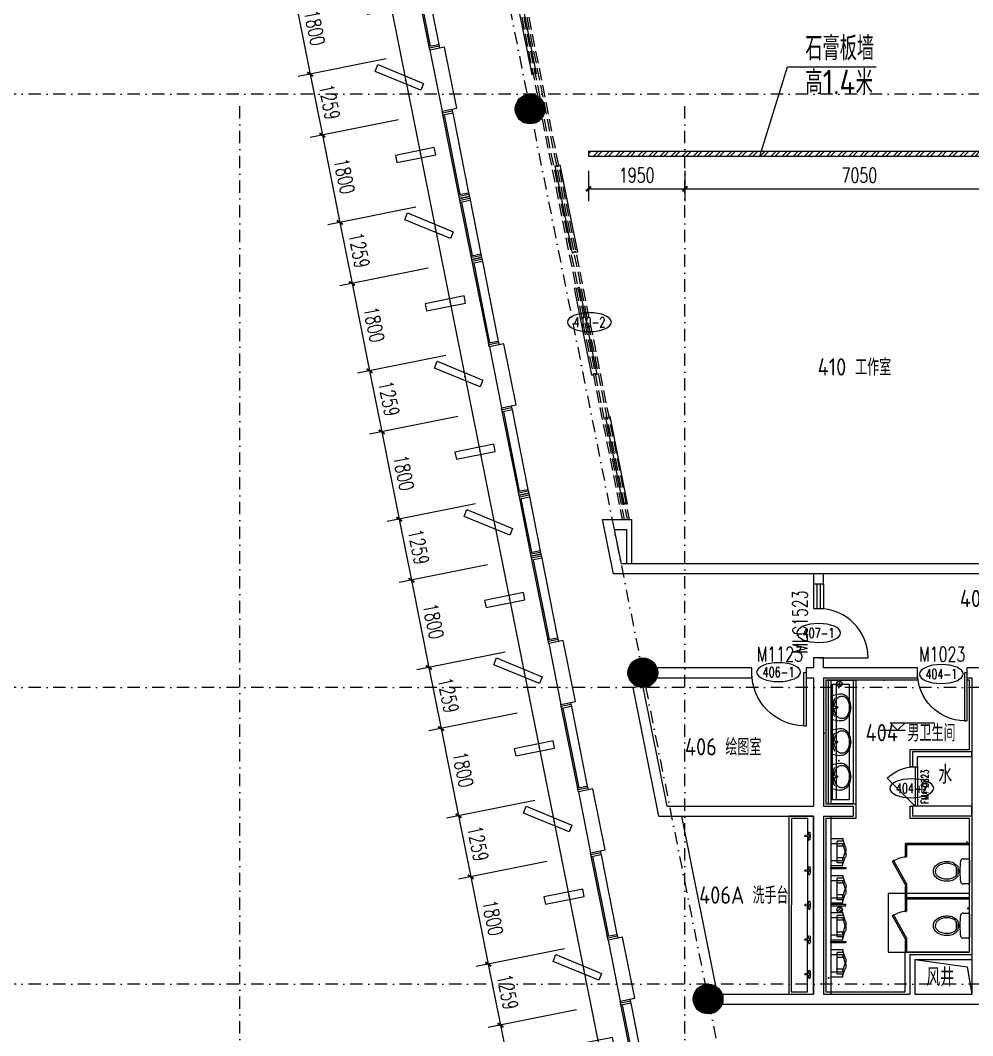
# Model space of a CAD drawing. Extents: x -354516 to 794396, y -401250 to -150594.
# Drawn here: x -324651 to -305401, y -357198 to -336662 of the extents above; entities that cross this region are included whole.
import ezdxf
from ezdxf.enums import TextEntityAlignment as Align
from ezdxf.xclip import XClip

# ---------------------------------------------------------------- set-up
doc = ezdxf.new("R2010")
doc.units = 0
doc.header["$LTSCALE"] = 1000
doc.header["$MEASUREMENT"] = 0
doc.header["$XCLIPFRAME"] = 2
for name, pattern in [('510I-01-Studio-plan-01$0$DASH', [0.35, 0.25, -0.1]), ('DASHDOT2', [0.5, 0.25, -0.125, 0, -0.125]), ('DOTE', [2.42, 2, -0.2, 0.02, -0.2])]:
    doc.linetypes.add(name, pattern=pattern)
for name, color, linetype in [('510p-01$0$Door No.', 252, 'Continuous'), ('an-furniture', 176, 'Continuous'), ('an-wall', 4, 'Continuous'), ('an-wndw', 2, 'Continuous'), ('an-wndw-mull-h', 2, 'Continuous'), ('COLUMN', 2, 'Continuous'), ('DIM_ELEV', 3, 'Continuous'), ('DIM_LEAD', 3, 'Continuous'), ('DOOR_FIRE', 4, 'Continuous'), ('DOOR_FIRE_TEXT', 7, 'Continuous'), ('DOTE', 251, 'DOTE'), ('PIPE', 3, 'Continuous'), ('PUB_DIM', 3, 'Continuous'), ('PUB_HATCH', 8, 'Continuous'), ('S_SURFACE', 6, 'Continuous'), ('SEE', 5, 'Continuous'), ('STAIR', 250, 'Continuous'), ('text', 7, 'Continuous'), ('WALL', 2, 'Continuous'), ('WALL-MOVE', 6, 'Continuous'), ('WINDOW', 4, 'Continuous'), ('WINDOW_TEXT', 7, 'Continuous'), ('墙体', 7, 'Continuous'), ('房间名字和编号', 252, 'Continuous'), ('灰色砖墙', 80, 'Continuous'), ('石膏墙体', 31, 'Continuous')]:
    doc.layers.add(name, color=color, linetype=linetype)
doc.layers.add('an-wc', color=253, linetype='Continuous', lineweight=25)
doc.styles.add('510p-04$0$_TCH_WINDOW', font='SIMPLEX', dxfattribs={"bigfont": 'GBCBIG'})
doc.styles.add('_TCH_DIM_T3', font='SIMPLEX', dxfattribs={"width": 0.705882, "bigfont": 'GBCBIG'})
doc.styles.add('_TCH_WINDOW', font='SIMPLEX', dxfattribs={"bigfont": 'GBCBIG'})
doc.styles.add('HT', font='romant.shx', dxfattribs={"width": 0.8, "bigfont": 'tjhts.shx'})
doc.styles.get("Standard").update_dxf_attribs({"font": 'gbenor.shx', "bigfont": 'gbcbig.shx'})
doc.dimstyles.new('_TCH_ARCH&&100', dxfattribs={"dimtxt": 297.5, "dimasz": 100, "dimexe": 250, "dimexo": 300, "dimgap": 126.25, "dimtad": 1, "dimdec": 0, "dimzin": 0, "dimdsep": 46, "dimtxsty": '_TCH_DIM_T3', "dimblk": 'ARCHTICK', "dimcen": 0.09, "dimclrt": 7, "dimazin": 2, "dimtfac": 1, "dimtdec": 0, "dimtix": 1, "dimtmove": 2, "dimatfit": 3, "dimfxl": 0, "dimtolj": 1, "dimtzin": 0, "dimarcsym": 0})

# ---------------------------------------------------------------- blocks, each defined once
blk = doc.blocks.new('A$C037F382F')
at = {"layer": 'an-wc'}
for p, q in [((-243, 17), (-273, 173)), ((216, 0), (-216, 0)), ((-79, 49), (-79, 29)), ((-22, 49), (-11, 121)), ((22, 49), (11, 121)), ((79, 49), (79, 29)), ((243, 17), (272, 173))]:
    blk.add_line(p, q, dxfattribs=at)
for centre, major_axis, start_param, end_param in [((0, 200), (275, 0), -0.135622, 3.277215), ((-27, 221), (200, 0), 2.725595, 3.141593), ((-27, 221), (200, 0), 3.141593, 3.55759), ((-14, 216), (215, 0), 2.324001, 2.725595), ((-6, 210), (227, 0), 1.941234, 2.324001), ((0, 200), (242, 0), 1.570796, 1.941234), ((0, 200), (242, 0), 1.200359, 1.570796), ((5, 210), (227, 0), 0.817592, 1.200359), ((14, 216), (215, 0), 0.415998, 0.817592), ((27, 221), (200, 0), 0, 0.415998), ((27, 221), (200, 0), -0.415998, 0), ((-216, 20), (27.5, 0), 3.277215, 4.712389), ((-14, 225), (215, 0), 3.55759, 3.959185), ((142, 248), (397, 0), 3.737677, 3.75941), ((-6, 218), (258, 0), 3.959185, 4.341951), ((-6, 232), (227, 0), 3.959185, 4.341951), ((0, 228), (273, 0), 4.341951, 4.419347), ((0, 242), (242, 0), 4.341951, 4.629594), ((0, -197), (348, 0), 1.631074, 1.799403), ((0, 275), (348, 0), 4.483782, 4.712389), ((0, 49), (22, 0), 3.141593, 6.283185), ((0, 121), (11, 0), -0.000069, 3.141524), ((0, 275), (348, 0), -1.570796, -1.342189), ((0, 242), (242, 0), -1.488001, -1.200359), ((0, -197), (348, 0), 1.342189, 1.510519), ((0, 228), (273, 0), -1.277754, -1.200359), ((5, 232), (227, 0), -1.200359, -0.817592), ((5, 218), (258, 0), -1.200359, -0.817592), ((14, 225), (215, 0), -0.817592, -0.415998), ((-142, 248), (397, 0), -0.617817, -0.596084), ((216, 20), (27.5, 0), 4.712389, 6.147563)]:
    blk.add_ellipse(centre, major_axis=major_axis, ratio=0.727273, start_param=start_param, end_param=end_param, dxfattribs=at)
blk = doc.blocks.new('A$C297B222E')
at = {"layer": 'an-wc'}
for p, q in [((-450, 0), (-450, 240)), ((-450, 240), (-394, 240)), ((-422, 240), (-278, 291)), ((-394, 240), (-394, 124)), ((-28, 240), (-172, 291)), ((-56, 240), (-56, 124)), ((0, 240), (-56, 240)), ((0, 0), (0, 240)), ((0, 0), (-450, 0)), ((-394, 124), (-56, 124))]:
    blk.add_line(p, q, dxfattribs=at)
blk.add_ellipse((-225, 225), major_axis=(-113, 0), ratio=0.666667, start_param=4.220783, end_param=5.203995, dxfattribs=at)
blk = doc.blocks.new('A$C13E12EBE')
at = {"layer": 'an-wc'}
for p, q in [((-15, 77), (-35, 73)), ((-4, 22), (69, 25)), ((4, -22), (73, 3)), ((16, -77), (-5, -81))]:
    blk.add_line(p, q, dxfattribs=at)
for centre, major_axis, start_param, end_param in [((221, 44), (68, -341), 4.483782, 4.712389), ((0, 0), (4.3, -21.6), 3.141593, 6.283185), ((-241, -48), (68, -341), 1.631074, 1.799403), ((71, 14), (2.2, -10.8), -0.000069, 3.141524), ((221, 44), (68, -341), -1.570796, -1.342189), ((-241, -48), (68, -341), 1.342189, 1.510519)]:
    blk.add_ellipse(centre, major_axis=major_axis, ratio=0.727273, start_param=start_param, end_param=end_param, dxfattribs=at)
blk = doc.blocks.new('GRID')
at = {"layer": '墙体', "color": 250, "linetype": 'DASHDOT2', "lineweight": -3}
for p, q in [((6675.2, 78432), (23393.5, -5159.7)), ((107436.4, 30586.5), (-19063.6, 30586.5)), ((10436.4, -11413.5), (10436.4, 30586.5)), ((19436.4, -11413.5), (19436.4, 30586.5)), ((107436.4, 18586.5), (-19063.6, 18586.5)), ((107436.4, 12586.5), (-19063.6, 12586.5))]:
    blk.add_line(p, q, dxfattribs=at)
blk = doc.blocks.new('A$C4BD07983')
at = {"layer": 'an-wndw-mull-h'}
blk.add_line((0, 0), (0, 200), dxfattribs=at)
blk.add_lwpolyline([(40, 200), (-40, 200), (-40, 0), (40, 0)], close=True, dxfattribs=at)
blk = doc.blocks.new('UBB side window')
at = {"layer": 'SEE'}
blk.add_lwpolyline([(498339312, 3089844226), (498338991, 3089842617)], dxfattribs=at)
at = {"layer": 'WINDOW'}
for points in [[(498339158, 3089842584), (498339479, 3089844192)], [(498339171, 3089842500), (498339524, 3089844265)]]:
    blk.add_lwpolyline(points, dxfattribs=at)
at = {"rotation": 258.6900676666284}
for p in [(498339320, 3089844265), (498338983, 3089842578)]:
    blk.add_blockref('A$C4BD07983', p, dxfattribs=at)
blk = doc.blocks.new('UBB Side Wall Model')
at = {"layer": 'an-wall'}
for points in [[(498339594, 3089843082), (498339623, 3089843230), (498340408, 3089843073), (498340378, 3089842926), (498339594, 3089843082)], [(498340222, 3089841771), (498340165, 3089841910), (498339241, 3089841529), (498339298, 3089841390), (498340222, 3089841771)], [(498338994, 3089840082), (498339023, 3089840230), (498339808, 3089840073), (498339778, 3089839926), (498338994, 3089840082)], [(498339622, 3089838771), (498339565, 3089838910), (498338641, 3089838529), (498338698, 3089838390), (498339622, 3089838771)]]:
    blk.add_lwpolyline(points, dxfattribs=at)
for points in [[(498339111, 3089842200), (498338864, 3089840965), (498338570, 3089841024), (498338817, 3089842259)], [(498338511, 3089839200), (498338264, 3089837965), (498337970, 3089838024), (498338217, 3089839259)]]:
    blk.add_lwpolyline(points, close=True, dxfattribs=at)
blk.add_point((498339903, 3089843097), dxfattribs=at)
at = {"layer": 'an-wndw'}
for p in [(498339603, 3089841597), (498339303, 3089840097), (498339003, 3089838597)]:
    blk.add_point(p, dxfattribs=at)
for p in [(-60, -300), (-660, -3300)]:
    blk.add_blockref('UBB side window', p, dxfattribs=at)
blk = doc.blocks.new('ubb glaz 2')
at = {"layer": 'an-wall'}
for points in [[(498274741, 3089861082), (498274712, 3089861230), (498273927, 3089861073), (498273957, 3089860926), (498274741, 3089861082)], [(498274113, 3089859771), (498274170, 3089859910), (498275094, 3089859529), (498275037, 3089859390), (498274113, 3089859771)], [(498275341, 3089858082), (498275312, 3089858230), (498274527, 3089858073), (498274557, 3089857926), (498275341, 3089858082)], [(498274713, 3089856771), (498274770, 3089856910), (498275694, 3089856529), (498275637, 3089856390), (498274713, 3089856771)]]:
    blk.add_lwpolyline(points, dxfattribs=at)
blk.add_lwpolyline([(498275824, 3089857200), (498276071, 3089855965), (498276365, 3089856024), (498276118, 3089857259)], close=True, dxfattribs=at)
blk.add_point((498274432, 3089861097), dxfattribs=at)
at = {"layer": 'an-wndw'}
for points in [[(498275471, 3089858965), (498275224, 3089860200)], [(498275420, 3089860239), (498275667, 3089859004)], [(498275484, 3089859049), (498275269, 3089860127)]]:
    blk.add_lwpolyline(points, dxfattribs=at)
for p in [(498274732, 3089859597), (498275032, 3089858097), (498275332, 3089856597)]:
    blk.add_point(p, dxfattribs=at)
at = {"layer": 'an-wndw', "xscale": -1}
for p in [(996614395, 17700), (996614995, 14700)]:
    blk.add_blockref('UBB side window', p, dxfattribs=at)
at = {"layer": 'an-wndw-mull-h', "xscale": -1, "rotation": 101.3099323333716}
for p in [(498275428, 3089860200), (498275659, 3089859043)]:
    blk.add_blockref('A$C4BD07983', p, dxfattribs=at)
blk = doc.blocks.new('A$C168904E7')
at = {"layer": 'an-furniture', "linetype": '510I-01-Studio-plan-01$0$DASH'}
for p, q in [((-396, 0), (4244, -23200)), ((-355, 0), (4285, -23200)), ((-294, 0), (4346, -23200)), ((-253, 0), (4387, -23200))]:
    blk.add_line(p, q, dxfattribs=at)
at = {"layer": 'WALL-MOVE'}
for points in [[(204, -2491), (175, -2497), (-178, -732), (-149, -726), (-145, -746), (-106, -738), (-109, -719), (-80, -713), (273, -2478), (244, -2484), (240, -2464), (200, -2472), (204, -2491)], [(821, -5047), (792, -5053), (439, -3288), (468, -3282), (472, -3301), (511, -3293), (507, -3274), (537, -3268), (890, -5033), (860, -5039), (856, -5019), (817, -5027), (821, -5047)], [(861, -5776), (832, -5782), (1185, -7547), (1214, -7541), (1210, -7521), (1250, -7514), (1254, -7533), (1283, -7527), (930, -5762), (901, -5768), (904, -5788), (865, -5796), (861, -5776)], [(1778, -10872), (1749, -10878), (1396, -9113), (1425, -9107), (1429, -9126), (1469, -9118), (1465, -9099), (1494, -9093), (1847, -10858), (1818, -10864), (1814, -10844), (1775, -10852), (1778, -10872)], [(2239, -12644), (2209, -12650), (1856, -10885), (1886, -10879), (1890, -10899), (1929, -10891), (1925, -10871), (1954, -10865), (2307, -12630), (2278, -12636), (2274, -12616), (2235, -12624), (2239, -12644)], [(2090, -12431), (2061, -12436), (2414, -14202), (2443, -14196), (2439, -14176), (2479, -14168), (2482, -14188), (2512, -14182), (2159, -12417), (2129, -12423), (2133, -12442), (2094, -12450), (2090, -12431)], [(3267, -17804), (3238, -17810), (2885, -16045), (2914, -16039), (2918, -16059), (2957, -16051), (2953, -16031), (2983, -16026), (3336, -17791), (3306, -17797), (3302, -17777), (3263, -17785), (3267, -17804)], [(3660, -20278), (3630, -20284), (3277, -18519), (3307, -18513), (3311, -18532), (3350, -18525), (3346, -18505), (3375, -18499), (3728, -20264), (3699, -20270), (3695, -20250), (3656, -20258), (3660, -20278)], [(3932, -21128), (3902, -21134), (4255, -22899), (4285, -22893), (4281, -22874), (4320, -22866), (4324, -22885), (4353, -22880), (4000, -21115), (3971, -21120), (3975, -21140), (3936, -21148), (3932, -21128)]]:
    blk.add_lwpolyline(points, dxfattribs=at)
blk = doc.blocks.new('_ArchTick')
at = {"color": 0, "linetype": 'ByBlock', "const_width": 0.4}
blk.add_lwpolyline([(-0.5, -0.5), (0.5, 0.5)], dxfattribs=at)
blk = doc.blocks.new('*D584')
at = {"layer": 'Defpoints', "color": 0}
for p in [(-317312, -335619), (-316959, -337384), (-318793, -337751)]:
    blk.add_point(p, dxfattribs=at)
at = {"layer": 'PUB_DIM', "color": 0, "lineweight": -2}
for p, q in [((-317606, -335678), (-319391, -336035)), ((-319146, -335986), (-318793, -337751)), ((-317253, -337443), (-319038, -337800))]:
    blk.add_line(p, q, dxfattribs=at)
at = {"layer": 'PUB_DIM', "color": 0, "lineweight": -2, "xscale": 100, "yscale": 100, "zscale": 100}
for p, rotation in [((-319146, -335986), 101.3099324825793), ((-318793, -337751), 281.3099324825793)]:
    blk.add_blockref('_ArchTick', p, dxfattribs=dict(at, rotation=rotation))
at = {"layer": 'PUB_DIM', "color": 7, "insert": (-318700, -336814), "char_height": 297.5, "attachment_point": 5, "rotation": 281.3099, "style": '_TCH_DIM_T3'}
blk.add_mtext('\\A1;1800', dxfattribs=at)
blk = doc.blocks.new('*D585')
at = {"layer": 'Defpoints', "color": 0}
for p in [(-316959, -337384), (-316712, -338619), (-318546, -338986)]:
    blk.add_point(p, dxfattribs=at)
at = {"layer": 'PUB_DIM', "color": 0, "lineweight": -2}
for p, q in [((-317253, -337443), (-319038, -337800)), ((-318793, -337751), (-318546, -338986)), ((-317006, -338678), (-318791, -339035))]:
    blk.add_line(p, q, dxfattribs=at)
at = {"layer": 'PUB_DIM', "color": 0, "lineweight": -2, "xscale": 100, "yscale": 100, "zscale": 100}
for p, rotation in [((-318793, -337751), 101.3099324825747), ((-318546, -338986), 281.3099324825747)]:
    blk.add_blockref('_ArchTick', p, dxfattribs=dict(at, rotation=rotation))
at = {"layer": 'PUB_DIM', "color": 7, "insert": (-318400, -338314), "char_height": 297.5, "attachment_point": 5, "rotation": 281.3099, "style": '_TCH_DIM_T3'}
blk.add_mtext('\\A1;1259', dxfattribs=at)
blk = doc.blocks.new('*D586')
at = {"layer": 'Defpoints', "color": 0}
for p in [(-316712, -338619), (-316359, -340384), (-318193, -340751)]:
    blk.add_point(p, dxfattribs=at)
at = {"layer": 'PUB_DIM', "color": 0, "lineweight": -2}
for p, q in [((-317006, -338678), (-318791, -339035)), ((-318546, -338986), (-318193, -340751)), ((-316653, -340443), (-318438, -340800))]:
    blk.add_line(p, q, dxfattribs=at)
at = {"layer": 'PUB_DIM', "color": 0, "lineweight": -2, "xscale": 100, "yscale": 100, "zscale": 100}
for p, rotation in [((-318546, -338986), 101.3099324825786), ((-318193, -340751), 281.3099324825786)]:
    blk.add_blockref('_ArchTick', p, dxfattribs=dict(at, rotation=rotation))
at = {"layer": 'PUB_DIM', "color": 7, "insert": (-318100, -339814), "char_height": 297.5, "attachment_point": 5, "rotation": 281.3099, "style": '_TCH_DIM_T3'}
blk.add_mtext('\\A1;1800', dxfattribs=at)
blk = doc.blocks.new('*D587')
at = {"layer": 'Defpoints', "color": 0}
for p in [(-316359, -340384), (-316112, -341619), (-317946, -341986)]:
    blk.add_point(p, dxfattribs=at)
at = {"layer": 'PUB_DIM', "color": 0, "lineweight": -2}
for p, q in [((-316653, -340443), (-318438, -340800)), ((-318193, -340751), (-317946, -341986)), ((-316406, -341678), (-318191, -342035))]:
    blk.add_line(p, q, dxfattribs=at)
at = {"layer": 'PUB_DIM', "color": 0, "lineweight": -2, "xscale": 100, "yscale": 100, "zscale": 100}
for p, rotation in [((-318193, -340751), 101.3099324825768), ((-317946, -341986), 281.3099324825769)]:
    blk.add_blockref('_ArchTick', p, dxfattribs=dict(at, rotation=rotation))
at = {"layer": 'PUB_DIM', "color": 7, "insert": (-317800, -341314), "char_height": 297.5, "attachment_point": 5, "rotation": 281.3099, "style": '_TCH_DIM_T3'}
blk.add_mtext('\\A1;1259', dxfattribs=at)
blk = doc.blocks.new('*D588')
at = {"layer": 'Defpoints', "color": 0}
for p in [(-316112, -341619), (-315759, -343384), (-317593, -343751)]:
    blk.add_point(p, dxfattribs=at)
at = {"layer": 'PUB_DIM', "color": 0, "lineweight": -2}
for p, q in [((-316406, -341678), (-318191, -342035)), ((-317946, -341986), (-317593, -343751)), ((-316053, -343443), (-317838, -343800))]:
    blk.add_line(p, q, dxfattribs=at)
at = {"layer": 'PUB_DIM', "color": 0, "lineweight": -2, "xscale": 100, "yscale": 100, "zscale": 100}
for p, rotation in [((-317946, -341986), 101.3099324825793), ((-317593, -343751), 281.3099324825793)]:
    blk.add_blockref('_ArchTick', p, dxfattribs=dict(at, rotation=rotation))
at = {"layer": 'PUB_DIM', "color": 7, "insert": (-317500, -342814), "char_height": 297.5, "attachment_point": 5, "rotation": 281.3099, "style": '_TCH_DIM_T3'}
blk.add_mtext('\\A1;1800', dxfattribs=at)
blk = doc.blocks.new('*D589')
at = {"layer": 'Defpoints', "color": 0}
for p in [(-315759, -343384), (-315512, -344619), (-317346, -344986)]:
    blk.add_point(p, dxfattribs=at)
at = {"layer": 'PUB_DIM', "color": 0, "lineweight": -2}
for p, q in [((-316053, -343443), (-317838, -343800)), ((-317593, -343751), (-317346, -344986)), ((-315806, -344678), (-317591, -345035))]:
    blk.add_line(p, q, dxfattribs=at)
at = {"layer": 'PUB_DIM', "color": 0, "lineweight": -2, "xscale": 100, "yscale": 100, "zscale": 100}
for p, rotation in [((-317593, -343751), 101.3099324825778), ((-317346, -344986), 281.3099324825778)]:
    blk.add_blockref('_ArchTick', p, dxfattribs=dict(at, rotation=rotation))
at = {"layer": 'PUB_DIM', "color": 7, "insert": (-317200, -344314), "char_height": 297.5, "attachment_point": 5, "rotation": 281.3099, "style": '_TCH_DIM_T3'}
blk.add_mtext('\\A1;1259', dxfattribs=at)
blk = doc.blocks.new('*D590')
at = {"layer": 'Defpoints', "color": 0}
for p in [(-315512, -344619), (-315159, -346384), (-316993, -346751)]:
    blk.add_point(p, dxfattribs=at)
at = {"layer": 'PUB_DIM', "color": 0, "lineweight": -2}
for p, q in [((-315806, -344678), (-317591, -345035)), ((-317346, -344986), (-316993, -346751)), ((-315453, -346443), (-317238, -346800))]:
    blk.add_line(p, q, dxfattribs=at)
at = {"layer": 'PUB_DIM', "color": 0, "lineweight": -2, "xscale": 100, "yscale": 100, "zscale": 100}
for p, rotation in [((-317346, -344986), 101.3099324825778), ((-316993, -346751), 281.3099324825778)]:
    blk.add_blockref('_ArchTick', p, dxfattribs=dict(at, rotation=rotation))
at = {"layer": 'PUB_DIM', "color": 7, "insert": (-316900, -345814), "char_height": 297.5, "attachment_point": 5, "rotation": 281.3099, "style": '_TCH_DIM_T3'}
blk.add_mtext('\\A1;1800', dxfattribs=at)
blk = doc.blocks.new('*D591')
at = {"layer": 'Defpoints', "color": 0}
for p in [(-315159, -346384), (-314912, -347619), (-316746, -347986)]:
    blk.add_point(p, dxfattribs=at)
at = {"layer": 'PUB_DIM', "color": 0, "lineweight": -2}
for p, q in [((-315453, -346443), (-317238, -346800)), ((-316993, -346751), (-316746, -347986)), ((-315206, -347678), (-316991, -348035))]:
    blk.add_line(p, q, dxfattribs=at)
at = {"layer": 'PUB_DIM', "color": 0, "lineweight": -2, "xscale": 100, "yscale": 100, "zscale": 100}
for p, rotation in [((-316993, -346751), 101.3099324825778), ((-316746, -347986), 281.3099324825778)]:
    blk.add_blockref('_ArchTick', p, dxfattribs=dict(at, rotation=rotation))
at = {"layer": 'PUB_DIM', "color": 7, "insert": (-316600, -347314), "char_height": 297.5, "attachment_point": 5, "rotation": 281.3099, "style": '_TCH_DIM_T3'}
blk.add_mtext('\\A1;1259', dxfattribs=at)
blk = doc.blocks.new('*D592')
at = {"layer": 'Defpoints', "color": 0}
for p in [(-314912, -347619), (-314559, -349384), (-316393, -349751)]:
    blk.add_point(p, dxfattribs=at)
at = {"layer": 'PUB_DIM', "color": 0, "lineweight": -2}
for p, q in [((-315206, -347678), (-316991, -348035)), ((-316746, -347986), (-316393, -349751)), ((-314853, -349443), (-316638, -349800))]:
    blk.add_line(p, q, dxfattribs=at)
at = {"layer": 'PUB_DIM', "color": 0, "lineweight": -2, "xscale": 100, "yscale": 100, "zscale": 100}
for p, rotation in [((-316746, -347986), 101.3099324825771), ((-316393, -349751), 281.3099324825771)]:
    blk.add_blockref('_ArchTick', p, dxfattribs=dict(at, rotation=rotation))
at = {"layer": 'PUB_DIM', "color": 7, "insert": (-316300, -348814), "char_height": 297.5, "attachment_point": 5, "rotation": 281.3099, "style": '_TCH_DIM_T3'}
blk.add_mtext('\\A1;1800', dxfattribs=at)
blk = doc.blocks.new('*D593')
at = {"layer": 'Defpoints', "color": 0}
for p in [(-314559, -349384), (-314312, -350619), (-316146, -350986)]:
    blk.add_point(p, dxfattribs=at)
at = {"layer": 'PUB_DIM', "color": 0, "lineweight": -2}
for p, q in [((-314853, -349443), (-316638, -349800)), ((-316393, -349751), (-316146, -350986)), ((-314606, -350678), (-316391, -351035))]:
    blk.add_line(p, q, dxfattribs=at)
at = {"layer": 'PUB_DIM', "color": 0, "lineweight": -2, "xscale": 100, "yscale": 100, "zscale": 100}
for p, rotation in [((-316393, -349751), 101.3099324825794), ((-316146, -350986), 281.3099324825794)]:
    blk.add_blockref('_ArchTick', p, dxfattribs=dict(at, rotation=rotation))
at = {"layer": 'PUB_DIM', "color": 7, "insert": (-316000, -350314), "char_height": 297.5, "attachment_point": 5, "rotation": 281.3099, "style": '_TCH_DIM_T3'}
blk.add_mtext('\\A1;1259', dxfattribs=at)
blk = doc.blocks.new('*D594')
at = {"layer": 'Defpoints', "color": 0}
for p in [(-314312, -350619), (-313959, -352384), (-315793, -352751)]:
    blk.add_point(p, dxfattribs=at)
at = {"layer": 'PUB_DIM', "color": 0, "lineweight": -2}
for p, q in [((-314606, -350678), (-316391, -351035)), ((-316146, -350986), (-315793, -352751)), ((-314253, -352443), (-316038, -352800))]:
    blk.add_line(p, q, dxfattribs=at)
at = {"layer": 'PUB_DIM', "color": 0, "lineweight": -2, "xscale": 100, "yscale": 100, "zscale": 100}
for p, rotation in [((-316146, -350986), 101.3099324825775), ((-315793, -352751), 281.3099324825774)]:
    blk.add_blockref('_ArchTick', p, dxfattribs=dict(at, rotation=rotation))
at = {"layer": 'PUB_DIM', "color": 7, "insert": (-315700, -351814), "char_height": 297.5, "attachment_point": 5, "rotation": 281.3099, "style": '_TCH_DIM_T3'}
blk.add_mtext('\\A1;1800', dxfattribs=at)
blk = doc.blocks.new('*D595')
at = {"layer": 'Defpoints', "color": 0}
for p in [(-313959, -352384), (-313712, -353619), (-315546, -353986)]:
    blk.add_point(p, dxfattribs=at)
at = {"layer": 'PUB_DIM', "color": 0, "lineweight": -2}
for p, q in [((-314253, -352443), (-316038, -352800)), ((-315793, -352751), (-315546, -353986)), ((-314006, -353678), (-315791, -354035))]:
    blk.add_line(p, q, dxfattribs=at)
at = {"layer": 'PUB_DIM', "color": 0, "lineweight": -2, "xscale": 100, "yscale": 100, "zscale": 100}
for p, rotation in [((-315793, -352751), 101.3099324825789), ((-315546, -353986), 281.3099324825789)]:
    blk.add_blockref('_ArchTick', p, dxfattribs=dict(at, rotation=rotation))
at = {"layer": 'PUB_DIM', "color": 7, "insert": (-315400, -353314), "char_height": 297.5, "attachment_point": 5, "rotation": 281.3099, "style": '_TCH_DIM_T3'}
blk.add_mtext('\\A1;1259', dxfattribs=at)
blk = doc.blocks.new('*D596')
at = {"layer": 'Defpoints', "color": 0}
for p in [(-313712, -353619), (-313359, -355384), (-315193, -355751)]:
    blk.add_point(p, dxfattribs=at)
at = {"layer": 'PUB_DIM', "color": 0, "lineweight": -2}
for p, q in [((-314006, -353678), (-315791, -354035)), ((-315546, -353986), (-315193, -355751)), ((-313653, -355443), (-315438, -355800))]:
    blk.add_line(p, q, dxfattribs=at)
at = {"layer": 'PUB_DIM', "color": 0, "lineweight": -2, "xscale": 100, "yscale": 100, "zscale": 100}
for p, rotation in [((-315546, -353986), 101.3099324825768), ((-315193, -355751), 281.3099324825768)]:
    blk.add_blockref('_ArchTick', p, dxfattribs=dict(at, rotation=rotation))
at = {"layer": 'PUB_DIM', "color": 7, "insert": (-315100, -354814), "char_height": 297.5, "attachment_point": 5, "rotation": 281.3099, "style": '_TCH_DIM_T3'}
blk.add_mtext('\\A1;1800', dxfattribs=at)
blk = doc.blocks.new('*D597')
at = {"layer": 'Defpoints', "color": 0}
for p in [(-313359, -355384), (-313112, -356619), (-314946, -356986)]:
    blk.add_point(p, dxfattribs=at)
at = {"layer": 'PUB_DIM', "color": 0, "lineweight": -2}
for p, q in [((-313653, -355443), (-315438, -355800)), ((-315193, -355751), (-314946, -356986)), ((-313406, -356678), (-315191, -357035))]:
    blk.add_line(p, q, dxfattribs=at)
at = {"layer": 'PUB_DIM', "color": 0, "lineweight": -2, "xscale": 100, "yscale": 100, "zscale": 100}
for p, rotation in [((-315193, -355751), 101.3099324825778), ((-314946, -356986), 281.3099324825778)]:
    blk.add_blockref('_ArchTick', p, dxfattribs=dict(at, rotation=rotation))
at = {"layer": 'PUB_DIM', "color": 7, "insert": (-314800, -356314), "char_height": 297.5, "attachment_point": 5, "rotation": 281.3099, "style": '_TCH_DIM_T3'}
blk.add_mtext('\\A1;1259', dxfattribs=at)
blk = doc.blocks.new('*D598')
at = {"layer": 'Defpoints', "color": 0}
for p in [(-313112, -356619), (-312759, -358384), (-314593, -358751)]:
    blk.add_point(p, dxfattribs=at)
at = {"layer": 'PUB_DIM', "color": 0, "lineweight": -2}
for p, q in [((-313406, -356678), (-315191, -357035)), ((-314946, -356986), (-314593, -358751)), ((-313053, -358443), (-314838, -358800))]:
    blk.add_line(p, q, dxfattribs=at)
at = {"layer": 'PUB_DIM', "color": 0, "lineweight": -2, "xscale": 100, "yscale": 100, "zscale": 100}
for p, rotation in [((-314946, -356986), 101.3099324825793), ((-314593, -358751), 281.3099324825793)]:
    blk.add_blockref('_ArchTick', p, dxfattribs=dict(at, rotation=rotation))
at = {"layer": 'PUB_DIM', "color": 7, "insert": (-314500, -357814), "char_height": 297.5, "attachment_point": 5, "rotation": 281.3099, "style": '_TCH_DIM_T3'}
blk.add_mtext('\\A1;1800', dxfattribs=at)
blk = doc.blocks.new('$DorLib2D$00000001')
for p, q in [((0.45, 0.975), (0.5, 0.975)), ((0.45, 0), (0.45, 0.975)), ((0.5, 0), (0.5, 0.975)), ((0.5, 0), (0.45, 0))]:
    blk.add_line(p, q)
at = {"lineweight": 13}
blk.add_arc((0.475, 0), 0.975, 91.4693, 180, dxfattribs=at)
blk = doc.blocks.new('_YZH')
at = {"color": 255}
blk.add_circle((0, 0), 0.5, dxfattribs=at)
at = {"layer": 'PUB_HATCH', "color": 250, "const_width": 0.5}
blk.add_lwpolyline([(-0.25, 0, 1), (0.25, 0, 1)], format="xyb", close=True, dxfattribs=at)
blk = doc.blocks.new('510p-04$0$Door_Tag')
at = {"extrusion": (0, 0, -1)}
blk.add_ellipse((0, 0), major_axis=(443, 1), ratio=0.431859, dxfattribs=at)
at = {"style": '510p-04$0$_TCH_WINDOW', "width": 0.705882}
blk.add_attdef('DOOR_TAG', text='', height=200, dxfattribs=at).set_placement((0, 0), align=Align.MIDDLE_CENTER)
blk = doc.blocks.new('F8D958FG9FF')
at = {"layer": '房间名字和编号'}
for s, height, p in [('410', 350, (-103445, -390867)), ('工作室', 337.6, (-102687, -390867)), ('407', 350, (-100571, -395551)), ('404', 350, (-102476, -398265)), ('男卫生间', 337.6, (-101631, -398265)), ('406', 350, (-106127, -398550)), ('绘图室', 337.6, (-105310, -398550)), ('406A', 350, (-105841, -401549)), ('洗手台', 337.6, (-104762, -401549))]:
    blk.add_text(s, height=height, dxfattribs=at).set_placement(p)
blk = doc.blocks.new('*D495')
at = {"layer": 'Defpoints', "color": 0}
for p in [(-313166, -339408), (-311216, -339408), (-311216, -340071)]:
    blk.add_point(p, dxfattribs=at)
at = {"layer": 'PUB_DIM', "color": 0, "lineweight": -2}
for p, q in [((-313166, -339708), (-313166, -340321)), ((-311216, -339708), (-311216, -340321)), ((-313166, -340071), (-311216, -340071))]:
    blk.add_line(p, q, dxfattribs=at)
at = {"layer": 'PUB_DIM', "color": 0, "lineweight": -2, "xscale": 100, "yscale": 100, "zscale": 100, "rotation": 180}
blk.add_blockref('_ArchTick', (-313166, -340071), dxfattribs=at)
at = {"layer": 'PUB_DIM', "color": 0, "lineweight": -2, "xscale": 100, "yscale": 100, "zscale": 100}
blk.add_blockref('_ArchTick', (-311216, -340071), dxfattribs=at)
at = {"layer": 'PUB_DIM', "color": 7, "insert": (-312191, -339796), "char_height": 297.5, "attachment_point": 5, "style": '_TCH_DIM_T3'}
blk.add_mtext('\\A1;1950', dxfattribs=at)
blk = doc.blocks.new('*D496')
at = {"layer": 'Defpoints', "color": 0}
for p in [(-311216, -339408), (-304166, -339408), (-304166, -340071)]:
    blk.add_point(p, dxfattribs=at)
at = {"layer": 'PUB_DIM', "color": 0, "lineweight": -2}
for p, q in [((-311216, -339708), (-311216, -340321)), ((-304166, -339708), (-304166, -340321)), ((-311216, -340071), (-304166, -340071))]:
    blk.add_line(p, q, dxfattribs=at)
at = {"layer": 'PUB_DIM', "color": 0, "lineweight": -2, "xscale": 100, "yscale": 100, "zscale": 100, "rotation": 180}
blk.add_blockref('_ArchTick', (-311216, -340071), dxfattribs=at)
at = {"layer": 'PUB_DIM', "color": 0, "lineweight": -2, "xscale": 100, "yscale": 100, "zscale": 100}
blk.add_blockref('_ArchTick', (-304166, -340071), dxfattribs=at)
at = {"layer": 'PUB_DIM', "color": 7, "insert": (-307691, -339796), "char_height": 297.5, "attachment_point": 5, "style": '_TCH_DIM_T3'}
blk.add_mtext('\\A1;7050', dxfattribs=at)
blk = doc.blocks.new('$DorLib2D$00000114')
at = {"color": 0}
blk.add_line((0.5, 0), (-0.207, 0.707), dxfattribs=at)
blk.add_arc((0.5, 0), 1, 135, 180, dxfattribs=at)
blk = doc.blocks.new('A$C28FC4F9F')
at = {"layer": 'an-wc'}
for p, q in [((-1030, 0), (-1030, -1300)), ((-1000, 0), (-1000, -1270)), ((-697, 0), (-233, 0)), ((-719, -127), (-719, -22)), ((-492, -214), (-492, -195)), ((-438, -195), (-438, -214)), ((-211, -22), (-211, -127)), ((70, 0), (70, -1270)), ((100, 0), (100, -1300)), ((-560, -233), (-367, -233)), ((-545, -270), (-385, -270)), ((-503, -214), (-492, -214)), ((-503, -233), (-503, -214)), ((-438, -214), (-492, -214)), ((-438, -214), (-427, -214)), ((-427, -214), (-427, -233)), ((-1030, -1300), (-765, -1300)), ((-1000, -1270), (-765, -1270)), ((-765, -1270), (-765, -1300)), ((-189, -1261), (-676, -1531)), ((-176, -1284), (-663, -1554)), ((-176, -1284), (-189, -1261)), ((-165, -1270), (70, -1270)), ((-165, -1270), (-165, -1300)), ((-165, -1300), (100, -1300)), ((-663, -1554), (-676, -1531))]:
    blk.add_line(p, q, dxfattribs=at)
for points in [[(-464, -729, -0.128381), (-537, -710, -0.106268), (-605, -650, -0.085065), (-648, -565, -0.074422), (-664, -459, -0.074422), (-648, -352, -0.093985), (-605, -278, -0.073872), (-560, -233, -0.130921)], [(-545, -270, 0.073654), (-575, -291, 0.085065), (-612, -364, 0.074422), (-626, -459, 0.074422), (-612, -554, 0.085065), (-575, -626, 0.106268), (-520, -675, 0.128381), (-466, -689, 0.131396)], [(-367, -233, -0.073872), (-322, -278, -0.093985), (-280, -352, -0.074422), (-264, -459, -0.074422), (-280, -565, -0.085065), (-322, -650, -0.106268), (-391, -710, -0.128381), (-464, -729, -0.130921)], [(-385, -270, -0.073654), (-355, -291, -0.085065), (-318, -364, -0.074422), (-304, -459, -0.074422), (-318, -554, -0.085065), (-355, -626, -0.106268), (-410, -675, -0.128381), (-464, -689, -0.131396)]]:
    blk.add_lwpolyline(points, format="xyb", dxfattribs=at)
for points in [[(-765, -1284), (-754, -1284), (-754, -1273), (-765, -1273)], [(-165, -1273), (-177, -1273), (-177, -1284), (-165, -1284)]]:
    blk.add_lwpolyline(points, dxfattribs=at)
for centre, radius, start, end in [((-697, -22), 21.6, 90, 180), ((-665, -127), 54, 180, 262.0681), ((-465, 1307), 1502, 262.0681, 268.9699), ((-465, 1307), 1502, 268.9699, 271.0301), ((-465, 1307), 1502, 271.0301, 277.9319), ((-265, -127), 54, 277.9319, 0), ((-233, -22), 21.6, 0, 90), ((-194, -1247), 560, 183.7719, 213.231)]:
    blk.add_arc(centre, radius, start, end, dxfattribs=at)
for points in [[(-1030, -30), (-1000, -30), (-1030, 0), (-1000, 0)], [(70, -30), (100, -30), (70, 0), (100, 0)], [(-1030, -1300), (-1000, -1300), (-1030, -1270), (-1000, -1270)], [(70, -1300), (100, -1300), (70, -1270), (100, -1270)]]:
    blk.add_trace(points, dxfattribs=at)
blk = doc.blocks.new('A$C5C3F4138')
at = {"layer": 'an-wc'}
for p, q in [((-79, -27), (-79, -7)), ((-22, -27), (-11, -99)), ((22, -27), (11, -99)), ((79, -27), (79, -7))]:
    blk.add_line(p, q, dxfattribs=at)
for centre, major_axis, start_param, end_param in [((0, -253), (-348, 0), 4.483782, 4.712389), ((0, -253), (-348, 0), -1.570796, -1.342189), ((0, 219), (-348, 0), 1.342189, 1.510519), ((0, -27), (-22, 0), 3.141593, 6.283185), ((0, -99), (-11, 0), -0.000069, 3.141524), ((0, 219), (-348, 0), 1.631074, 1.799403)]:
    blk.add_ellipse(centre, major_axis=major_axis, ratio=0.727273, start_param=start_param, end_param=end_param, dxfattribs=at)
blk = doc.blocks.new('DFHGKHJKJSSS')
at = {"layer": 'an-wc'}
for points in [[(-875, -637), (-875, 1863), (-375, 1863), (-375, -637)], [(-715, -557), (-715, 1783), (-455, 1783), (-455, -557)]]:
    blk.add_lwpolyline(points, close=True, dxfattribs=at)
blk.add_lwpolyline([(-715, -557), (-795, -557), (-795, 1783), (-715, 1783)], dxfattribs=at)
at = {"layer": 'an-wc', "rotation": 90}
for p in [(-795, 1313), (-795, 613), (-795, -87)]:
    blk.add_blockref('A$C5C3F4138', p, dxfattribs=at)

msp = doc.modelspace()

# ---------------------------------------------------------------- hatches: boundary and pattern name
at = {"layer": 'PIPE'}
h = msp.add_hatch(dxfattribs=at)
h.set_pattern_fill('ANSI31', color=256, scale=25)
h.set_pattern_definition([(45, (-301547.204, 108803.94), (-28.0633004, 28.0633004), [])])
edge = h.paths.add_edge_path()
edge.add_arc((-308093.7, -350082.1), 55, 0, 360)
h = msp.add_hatch(dxfattribs=at)
h.set_pattern_fill('ANSI31', color=256, scale=25)
h.set_pattern_definition([(45, (-301543.704, 104233.94), (-28.0633004, 28.0633004), [])])
edge = h.paths.add_edge_path()
edge.add_arc((-308090.2, -354652.1), 55, 0, 360)
at = {"layer": '灰色砖墙'}
h = msp.add_hatch(dxfattribs=at)
h.set_pattern_fill('STEEL', color=31, scale=100)
h.set_pattern_definition([(45, (-401867.86, 38234.91), (-112.2532, 112.2532), []), (45, (-401867.86, 38314.28), (-112.2532, 112.2532), [])])
h.paths.add_polyline_path([(-304166.1, -339308.1), (-304166.1, -339408.1), (-313166.1, -339408.1), (-313166.1, -339308.1)])

# ---------------------------------------------------------------- linework, layer by layer
at = {"layer": 'an-wc'}
for p, q in [((-308365.7, -350008.1), (-308365.7, -352508.1)), ((-308365.7, -350008.1), (-307765.7, -350008.1)), ((-308265.7, -350008.1), (-308265.7, -352508.1)), ((-307765.7, -350008.1), (-307765.7, -352508.1)), ((-308365.7, -352508.1), (-307765.7, -352508.1)), ((-308265.7, -352758.1), (-308265.7, -356358.1))]:
    msp.add_line(p, q, dxfattribs=at)
msp.add_lwpolyline([(-308615.7, -352758.1), (-309115.7, -352758.1), (-309116.9, -356358.1), (-308615.7, -356358.1), (-308615.7, -352758.1)], dxfattribs=at)
for points in [[(-308735.7, -352808.1), (-309065.7, -352808.1), (-309066.9, -356308.1), (-308736.9, -356308.1)], [(-308265.8, -353820.9), (-308265.8, -353795.9), (-307965.8, -353795.9), (-307965.8, -353820.9)], [(-308265.8, -354545.2), (-308265.8, -354570.2), (-307965.8, -354570.2), (-307965.8, -354545.2)], [(-308265.8, -355320.9), (-308265.8, -355295.9), (-307965.8, -355295.9), (-307965.8, -355320.9)]]:
    msp.add_lwpolyline(points, close=True, dxfattribs=at)
at = {"layer": 'DIM_ELEV'}
for p, q in [((-306917.6, -351021.5), (-307067.6, -350871.5)), ((-307067.6, -350871.5), (-306170.1, -350871.5)), ((-306917.6, -351021.5), (-306767.6, -350871.5)), ((-307267.6, -351021.5), (-306767.6, -351021.5))]:
    msp.add_line(p, q, dxfattribs=at)
at = {"layer": 'DIM_LEAD', "const_width": 20}
for points in [[(-307196.6, -350017.8, 1), (-307191.8, -349998.4, 1)], [(-307196.6, -350017.8, 1), (-307191.8, -349998.4, 1)], [(-308395.8, -351081.5, 1), (-308415.8, -351081.5, 1)], [(-308095.7, -351635.5, 1), (-308115.7, -351635.5, 1)], [(-305527.7, -353285, 1), (-305507.7, -353285, 1)], [(-305505.7, -354623.1, 1), (-305485.7, -354623.1, 1)], [(-308151.6, -355307.5, 1), (-308171.6, -355307.5, 1)], [(-308141.3, -355841.8, 1), (-308141.5, -355861.8, 1)], [(-308311.9, -356020.5, 1), (-308311.9, -356040.5, 1)]]:
    msp.add_lwpolyline(points, format="xyb", close=True, dxfattribs=at)
at = {"layer": 'DOOR_FIRE'}
msp.add_line((-306565.7, -351758.1), (-306565.7, -352558.1), dxfattribs=at)
at = {"layer": 'PIPE'}
for centre in [(-308093.7, -350082.1), (-308090.2, -354652.1)]:
    msp.add_circle(centre, 55, dxfattribs=at)
at = {"layer": 'S_SURFACE'}
for points in [[(-306515.7, -349958.1), (-306515.7, -350008.1), (-308365.7, -350008.1), (-308365.7, -352508.1), (-307765.7, -352508.1), (-307765.7, -352808.1), (-308365.7, -352808.1), (-308365.7, -356308.1), (-306765.7, -356308.1), (-306765.7, -355508.1), (-305465.7, -355508.1), (-305465.7, -352808.1), (-306665.7, -352808.1), (-306665.7, -352558.1), (-306615.7, -352558.1)], [(-306615.7, -351758.1), (-306665.7, -351758.1), (-306665.7, -351408), (-305465.7, -351408.1), (-305465.7, -350008.1), (-305515.7, -350008.1)]]:
    msp.add_lwpolyline(points, dxfattribs=at)
at = {"layer": 'SEE'}
msp.add_line((-323912.4, -302618.6), (-310935.5, -367502), dxfattribs=at)
at = {"layer": 'STAIR'}
msp.add_lwpolyline([(-306569.9, -355658.1), (-305511.3, -355805.5), (-305415.8, -356358.1)], dxfattribs=at)
at = {"layer": 'WALL'}
for p, q in [((-312883.8, -346758), (-312299.8, -346757.9)), ((-312663.7, -347858), (-312883.8, -346758)), ((-312299.8, -346757.9), (-312299.6, -347658)), ((-312639.8, -346957.9), (-312399.8, -346957.9)), ((-312499.8, -347658), (-312639.8, -346957.9)), ((-312399.8, -346957.9), (-312399.6, -347658.1)), ((-300780, -347658.1), (-312499.8, -347658)), ((-312456.8, -347858), (-312663.7, -347858)), ((-300536.1, -347858.1), (-312499.8, -347858)), ((-308615.7, -347858.1), (-308615.7, -348058.8)), ((-308415.7, -347858.1), (-308615.7, -347858.1)), ((-308415.7, -348058.8), (-308415.7, -347858.1)), ((-308615.7, -348058.8), (-308415.7, -348058.8)), ((-308415.7, -349558.8), (-308615.7, -349558.8)), ((-308615.7, -349558.8), (-308615.7, -349758.1)), ((-308415.7, -349758.1), (-308415.7, -349558.8)), ((-309865.7, -349758.1), (-311784.9, -349758.1)), ((-309865.7, -349958.1), (-309865.7, -349758.1)), ((-308615.7, -349758.1), (-308765.7, -349758.1)), ((-308765.7, -349758.1), (-308765.7, -349958.1)), ((-306515.7, -349758.1), (-308415.7, -349758.1)), ((-306515.7, -349958.1), (-306515.7, -349758.1)), ((-305215.7, -349758.1), (-305515.7, -349758.1)), ((-305515.7, -349758.1), (-305515.7, -349958.1)), ((-312263.3, -350155), (-312067.2, -350115.8)), ((-311578.8, -352558.1), (-312067.2, -350115.8)), ((-311784.9, -349958.1), (-309865.7, -349958.1)), ((-308765.7, -349958.1), (-308615.7, -349958.1)), ((-308615.7, -349958.1), (-308615.7, -352558.1)), ((-308415.7, -349958.1), (-308415.7, -352558.1)), ((-308415.7, -349958.1), (-306515.7, -349958.1)), ((-308415.7, -349958.1), (-308415.7, -352558.1)), ((-308415.7, -349958.1), (-306515.7, -349958.1)), ((-305515.7, -349958.1), (-305415.7, -349958.1)), ((-305515.7, -349958.1), (-305415.7, -349958.1)), ((-305415.7, -349958.1), (-305415.7, -356358.1)), ((-305415.7, -349958.1), (-305415.7, -355558.1)), ((-311742.7, -352758.1), (-312263.3, -350155)), ((-305415.7, -351458.1), (-306615.7, -351458.1)), ((-306615.7, -351458.1), (-306615.7, -351758.1)), ((-305415.7, -351558.1), (-306515.7, -351558.1)), ((-306515.7, -351758.1), (-306515.7, -351558.1)), ((-305415.7, -351558.1), (-305415.7, -351458.1)), ((-306615.7, -351758.1), (-306515.7, -351758.1)), ((-311578.8, -352558.1), (-308615.7, -352558.1)), ((-308415.7, -352558.1), (-307815.7, -352558.1)), ((-307815.7, -352558.1), (-307815.7, -352758.1)), ((-306515.7, -352558.1), (-306615.7, -352558.1)), ((-306615.7, -352558.1), (-306615.7, -352758.1)), ((-305415.7, -352558.1), (-306515.7, -352558.1)), ((-305415.7, -352758.1), (-305415.7, -352558.1)), ((-311742.7, -352758.1), (-308615.7, -352758.1)), ((-308615.7, -352758.1), (-308615.7, -356358)), ((-308415.7, -352758.1), (-308415.7, -356358.1)), ((-308415.7, -352758.1), (-307815.7, -352758.1)), ((-308415.7, -352758.1), (-308415.7, -356358.1)), ((-305415.7, -352758.1), (-306615.7, -352758.1)), ((-306669.9, -355558.1), (-305415.7, -355558.1)), ((-306669.9, -355558.1), (-306669.9, -356358.1)), ((-306569.9, -355658.1), (-305415.7, -355658.1)), ((-306569.9, -355658.1), (-306569.9, -356358.1)), ((-305415.7, -355658.1), (-305415.7, -356158.1)), ((-305415.7, -356158.1), (-305415.7, -356358.1)), ((-310465, -356358), (-308615.7, -356358)), ((-308415.7, -356358.1), (-306669.9, -356358.1)), ((-308415.7, -356358.1), (-306669.9, -356358.1)), ((-306569.9, -356358.1), (-305415.7, -356358.1)), ((-310465, -356558), (-308415.7, -356558)), ((-308415.7, -356558), (-308415.7, -356558.1)), ((-308415.7, -356558.1), (-306569.9, -356558.1)), ((-306569.9, -356558.1), (-305215.7, -356558.1))]:
    msp.add_line(p, q, dxfattribs=at)
at = {"layer": 'WALL', "color": 7}
msp.add_line((-308265.8, -352808.1), (-308265.8, -356308.1), dxfattribs=at)
at = {"layer": 'WINDOW'}
for p, q in [((-308615.7, -348058.8), (-308615.7, -348558.8)), ((-308549.1, -348058.8), (-308549.1, -348558.8)), ((-308482.4, -348058.8), (-308482.4, -348558.8)), ((-308415.7, -348058.8), (-308415.7, -348558.8)), ((-308615.7, -348558.8), (-308415.7, -348558.8)), ((-308515.7, -349558.8), (-307515.7, -349558.8)), ((-306515.7, -351758.1), (-306515.7, -352558.1))]:
    msp.add_line(p, q, dxfattribs=at)
at = {"layer": 'WINDOW', "color": 251}
msp.add_lwpolyline([(-311283.8, -352758.1), (-310563.8, -356358.1)], dxfattribs=at)
at = {"layer": 'WINDOW'}
msp.add_arc((-308515.7, -349558.8), 1000, 0, 90, dxfattribs=at)
at = {"layer": '灰色砖墙', "color": 31}
for p, q in [((-313166.1, -339308.1), (-304166.1, -339308.1)), ((-313166.1, -339308.1), (-313166.1, -339408.1)), ((-313166.1, -339408.1), (-304166.1, -339408.1))]:
    msp.add_line(p, q, dxfattribs=at)
at = {"layer": '石膏墙体', "color": 31}
msp.add_lwpolyline([(-309702.1, -339408.1), (-309140.8, -337601.8), (-307349.4, -337601.8)], dxfattribs=at)

# ---------------------------------------------------------------- block references
for p in [(-498590994.5, -3090200466.1), (-498589794.5, -3090206466.1), (-498587394.5, -3090218466.1)]:
    msp.add_blockref('ubb glaz 2', p)
at = {"layer": '510p-01$0$Door No.'}
for p, values in [((-313146.7, -342767.2), {'DOOR_TAG': '410-2'}), ((-308514.5, -349053.3), {'DOOR_TAG': '407-1'}), ((-309324.1, -349845.2), {'DOOR_TAG': '406-1'}), ((-306034.2, -349883.4), {'DOOR_TAG': '404-1'}), ((-306631.5, -352194.7), {'DOOR_TAG': '404-2'})]:
    msp.add_blockref('510p-04$0$Door_Tag', p, dxfattribs=at).add_auto_attribs(values)
at = {"layer": 'an-furniture'}
msp.add_blockref('A$C168904E7', (-316727.8, -323558.2), dxfattribs=at)
at = {"layer": 'an-wc'}
msp.add_blockref('DFHGKHJKJSSS', (-307440.4, -351871.5), dxfattribs=at)
at = {"layer": 'an-wc', "xscale": -1}
for name, p, rotation in [('A$C037F382F', (-308265.7, -350558.1), 269.9999999999998), ('A$C037F382F', (-308265.7, -351258.1), 269.9999999999998), ('A$C037F382F', (-308265.7, -351958.1), 269.9999999999998), ('A$C13E12EBE', (-308715.7, -353158.1), 11.31036347671576), ('A$C297B222E', (-308265.8, -353208.1), 269.9999999900978), ('A$C297B222E', (-308265.7, -353308.1), 269.9999999900978), ('A$C13E12EBE', (-308714.5, -353858.1), 11.31036347671576), ('A$C297B222E', (-308265.8, -353958.1), 269.9999999900978), ('A$C297B222E', (-308265.7, -354058.1), 269.9999999900978), ('A$C13E12EBE', (-308713.2, -354558.1), 11.31036347671576), ('A$C297B222E', (-308265.8, -354708.1), 269.9999999900978), ('A$C297B222E', (-308265.7, -354808.1), 269.9999999900978), ('A$C13E12EBE', (-308712, -355258.1), 11.31036347671576), ('A$C297B222E', (-308265.8, -355458.1), 269.9999999900978), ('A$C297B222E', (-308265.7, -355558.1), 269.9999999900978), ('A$C13E12EBE', (-308710.8, -355958.1), 11.31036347671576)]:
    msp.add_blockref(name, p, dxfattribs=dict(at, rotation=rotation))
at = {"layer": 'an-wc', "rotation": 270.0000000035603}
msp.add_blockref('A$C28FC4F9F', (-305465.7, -354338.1), dxfattribs=at)
at = {"layer": 'an-wc'}
ref = msp.add_blockref('A$C28FC4F9F', (-305465.7, -355438.1), dxfattribs=dict(at, rotation=270.0000000035603))
XClip(ref).set_block_clipping_path([(-1117.409907268, -1643.3286698372), (69.9999999986, 0.0000000687)])
at = {"layer": 'an-wndw', "xscale": -1}
for p in [(498022140.5, -3090176466.1), (498025740.5, -3090194466.1)]:
    msp.add_blockref('UBB Side Wall Model', p, dxfattribs=at)
at = {"layer": 'COLUMN', "xscale": 600, "yscale": 600, "zscale": 600}
for p in [(-314347.8, -338458.1), (-312067.8, -349858.1), (-310747.8, -356458.1)]:
    msp.add_blockref('_YZH', p, dxfattribs=at)
at = {"layer": 'DOOR_FIRE', "xscale": 800, "yscale": -800, "zscale": 100, "rotation": 270}
msp.add_blockref('$DorLib2D$00000114', (-306565.7, -352158.1), dxfattribs=at)
at = {"layer": 'DOTE'}
msp.add_blockref('GRID', (-330652.1, -368744.6), dxfattribs=at)
at = {"layer": 'WINDOW'}
ref = msp.add_blockref('$DorLib2D$00000001', (-309315.7, -349858.1), dxfattribs=dict(at, xscale=-1100, yscale=1100, zscale=-1100, rotation=180))
ref.add_attrib('A', 'M1123', (-309765.7, -349631.8), dxfattribs={"layer": 'WINDOW_TEXT', "height": 297.5, "style": '_TCH_WINDOW', "width": 0.705882})
ref = msp.add_blockref('$DorLib2D$00000001', (-306015.7, -349858.1), dxfattribs=dict(at, xscale=-1000, yscale=1000, zscale=-1000, rotation=180))
ref.add_attrib('A', 'M1023', (-306485.7, -349631.8), dxfattribs={"layer": 'WINDOW_TEXT', "height": 297.5, "style": '_TCH_WINDOW', "width": 0.705882})
at = {"layer": '房间名字和编号'}
msp.add_blockref('F8D958FG9FF', (-205088.9, 47019.9), dxfattribs=at)

# ---------------------------------------------------------------- texts
at = {"layer": 'DOOR_FIRE_TEXT', "style": '_TCH_WINDOW', "width": 0.705882}
for s, p in [('0823', (-306290.7, -352176.6)), ('FM', (-306290.7, -352509.5))]:
    msp.add_text(s, height=148.75, rotation=90, dxfattribs=at).set_placement(p)
at = {"layer": 'DOOR_FIRE_TEXT', "style": '_TCH_WINDOW'}
msp.add_text('丙', height=168.8, rotation=90, dxfattribs=at).set_placement((-306290.7, -352299.5))
at = {"layer": 'text', "style": 'HT', "width": 0.8}
for s, p in [('水 ', (-306093.7, -352102.8)), ('风井', (-306336.1, -356196.8))]:
    msp.add_text(s, height=367.21, dxfattribs=at).set_placement(p)
at = {"layer": 'WINDOW_TEXT', "style": '_TCH_WINDOW', "width": 0.705882}
msp.add_text('MLC1523', height=297.5, rotation=90, dxfattribs=at).set_placement((-308742, -349468.8))
at = {"layer": '石膏墙体', "color": 31}
for s, height, p in [('石膏板墙', 482.27, (-308782.6, -337469.6)), ('高', 482.3, (-308782.6, -338160.6)), ('1.4', 500, (-308431.5, -338160.6)), ('米', 482.3, (-307764.8, -338160.6))]:
    msp.add_text(s, height=height, dxfattribs=at).set_placement(p)

# ---------------------------------------------------------------- dimensions: what is measured, and where the dimension line sits
at = {"layer": 'PUB_DIM'}
for p1, p2, distance, picture, middle in [((-317312.1, -335618.9), (-316959.1, -337384), -1870.4, '*D584', (-318700, -336814.3)), ((-316959.1, -337384), (-316712.1, -338618.9), -1870.4, '*D585', (-318400, -338314.3)), ((-316712.1, -338618.9), (-316359.1, -340384), -1870.4, '*D586', (-318100, -339814.3)), ((-313166.1, -339408.1), (-311215.7, -339408.1), -662.5, '*D495', (-312190.9, -339795.6)), ((-311215.7, -339408.1), (-304166.1, -339408.1), -662.5, '*D496', (-307690.9, -339795.6)), ((-316359.1, -340384), (-316112.1, -341618.9), -1870.4, '*D587', (-317800, -341314.3)), ((-316112.1, -341618.9), (-315759.1, -343384), -1870.4, '*D588', (-317500, -342814.3)), ((-315759.1, -343384), (-315512.1, -344618.9), -1870.4, '*D589', (-317200, -344314.3)), ((-315512.1, -344618.9), (-315159.1, -346384), -1870.4, '*D590', (-316900, -345814.3)), ((-315159.1, -346384), (-314912.1, -347618.9), -1870.4, '*D591', (-316600, -347314.3)), ((-314912.1, -347618.9), (-314559.1, -349384), -1870.4, '*D592', (-316300, -348814.3)), ((-314559.1, -349384), (-314312.1, -350618.9), -1870.4, '*D593', (-316000, -350314.3)), ((-314312.1, -350618.9), (-313959.1, -352384), -1870.4, '*D594', (-315700, -351814.3)), ((-313959.1, -352384), (-313712.1, -353618.9), -1870.4, '*D595', (-315400, -353314.3)), ((-313712.1, -353618.9), (-313359.1, -355384), -1870.4, '*D596', (-315100, -354814.3)), ((-313359.1, -355384), (-313112.1, -356618.9), -1870.4, '*D597', (-314800, -356314.3)), ((-313112.1, -356618.9), (-312759.1, -358384), -1870.4, '*D598', (-314500, -357814.3))]:
    dim = msp.add_aligned_dim(p1=p1, p2=p2, distance=distance, dimstyle='_TCH_ARCH&&100', dxfattribs=at)
    dim.commit()
    dim.dimension.update_dxf_attribs({"geometry": picture, "text_midpoint": middle})

doc.saveas('drawing.dxf')
